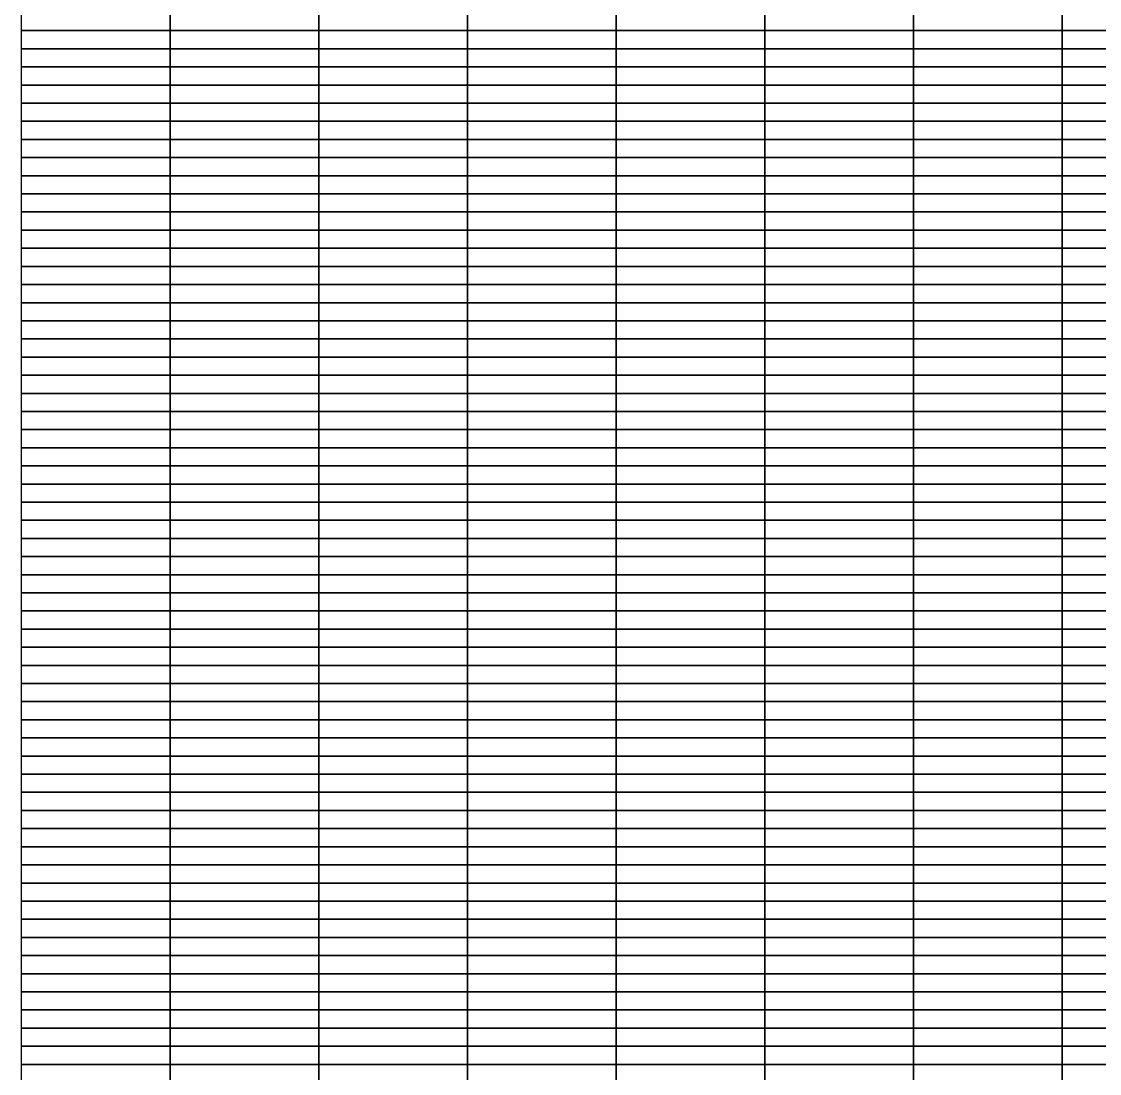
# Model space of a CAD drawing. Header units: metres. Extents: x 0 to 1189, y 5 to 4665.
# Drawn here: x 0 to 297.2, y 2912.5 to 3202.5 of the extents above; entities that cross this region are included whole.
import ezdxf

# ---------------------------------------------------------------- set-up
doc = ezdxf.new("R2010")
doc.units = ezdxf.units.M

msp = doc.modelspace()

# ---------------------------------------------------------------- linework, layer by layer
for points in [[(41, 3200, -117.86), (0, 3200, -117.86), (0, 3205, 181.76), (41, 3205, 181.76)], [(82, 3200, -117.86), (41, 3200, -117.86), (41, 3205, 181.76), (82, 3205, 181.76)], [(123, 3200, -117.86), (82, 3200, -117.86), (82, 3205, 181.76), (123, 3205, 181.76)], [(164, 3200, -117.86), (123, 3200, -117.86), (123, 3205, 181.76), (164, 3205, 181.76)], [(205, 3200, -130.57), (164, 3200, -117.86), (164, 3205, 181.76), (205, 3205, 177.83)], [(246, 3200, -143.28), (205, 3200, -130.57), (205, 3205, 177.83), (246, 3205, 173.9)], [(287, 3200, -143.28), (246, 3200, -143.28), (246, 3205, 173.9), (287, 3205, 173.9)], [(328, 3200, -197.67), (287, 3200, -143.28), (287, 3205, 173.9), (328, 3205, 147.83)], [(41, 3195, 53.02), (0, 3195, 53.02), (0, 3200, -117.86), (41, 3200, -117.86)], [(82, 3195, 53.02), (41, 3195, 53.02), (41, 3200, -117.86), (82, 3200, -117.86)], [(123, 3195, 53.02), (82, 3195, 53.02), (82, 3200, -117.86), (123, 3200, -117.86)], [(164, 3195, 53.02), (123, 3195, 53.02), (123, 3200, -117.86), (164, 3200, -117.86)], [(205, 3195, 50.41), (164, 3195, 53.02), (164, 3200, -117.86), (205, 3200, -130.57)], [(246, 3195, 47.81), (205, 3195, 50.41), (205, 3200, -130.57), (246, 3200, -143.28)], [(287, 3195, 47.81), (246, 3195, 47.81), (246, 3200, -143.28), (287, 3200, -143.28)], [(328, 3195, 34.83), (287, 3195, 47.81), (287, 3200, -143.28), (328, 3200, -197.67)], [(41, 3190, -428.8), (0, 3190, -428.8), (0, 3195, 53.02), (41, 3195, 53.02)], [(82, 3190, -428.8), (41, 3190, -428.8), (41, 3195, 53.02), (82, 3195, 53.02)], [(123, 3190, -428.8), (82, 3190, -428.8), (82, 3195, 53.02), (123, 3195, 53.02)], [(164, 3190, -428.8), (123, 3190, -428.8), (123, 3195, 53.02), (164, 3195, 53.02)], [(205, 3190, -432.47), (164, 3190, -428.8), (164, 3195, 53.02), (205, 3195, 50.41)], [(246, 3190, -436.15), (205, 3190, -432.47), (205, 3195, 50.41), (246, 3195, 47.81)], [(287, 3190, -436.15), (246, 3190, -436.15), (246, 3195, 47.81), (287, 3195, 47.81)], [(328, 3190, -504.51), (287, 3190, -436.15), (287, 3195, 47.81), (328, 3195, 34.83)], [(41, 3185, -29.73), (0, 3185, -29.73), (0, 3190, -428.8), (41, 3190, -428.8)], [(82, 3185, -29.73), (41, 3185, -29.73), (41, 3190, -428.8), (82, 3190, -428.8)], [(123, 3185, -29.73), (82, 3185, -29.73), (82, 3190, -428.8), (123, 3190, -428.8)], [(164, 3185, -29.73), (123, 3185, -29.73), (123, 3190, -428.8), (164, 3190, -428.8)], [(205, 3185, -29.37), (164, 3185, -29.73), (164, 3190, -428.8), (205, 3190, -432.47)], [(246, 3185, -29.02), (205, 3185, -29.37), (205, 3190, -432.47), (246, 3190, -436.15)], [(287, 3185, -29.02), (246, 3185, -29.02), (246, 3190, -436.15), (287, 3190, -436.15)], [(328, 3185, -10.13), (287, 3185, -29.02), (287, 3190, -436.15), (328, 3190, -504.51)], [(41, 3180, 140.77), (0, 3180, 140.77), (0, 3185, -29.73), (41, 3185, -29.73)], [(82, 3180, 140.77), (41, 3180, 140.77), (41, 3185, -29.73), (82, 3185, -29.73)], [(123, 3180, 140.77), (82, 3180, 140.77), (82, 3185, -29.73), (123, 3185, -29.73)], [(164, 3180, 140.77), (123, 3180, 140.77), (123, 3185, -29.73), (164, 3185, -29.73)], [(205, 3180, 150.77), (164, 3180, 140.77), (164, 3185, -29.73), (205, 3185, -29.37)], [(246, 3180, 160.76), (205, 3180, 150.77), (205, 3185, -29.37), (246, 3185, -29.02)], [(287, 3180, 160.76), (246, 3180, 160.76), (246, 3185, -29.02), (287, 3185, -29.02)], [(328, 3180, 144.92), (287, 3180, 160.76), (287, 3185, -29.02), (328, 3185, -10.13)], [(41, 3175, 175.22), (0, 3175, 175.22), (0, 3180, 140.77), (41, 3180, 140.77)], [(82, 3175, 175.22), (41, 3175, 175.22), (41, 3180, 140.77), (82, 3180, 140.77)], [(123, 3175, 175.22), (82, 3175, 175.22), (82, 3180, 140.77), (123, 3180, 140.77)], [(164, 3175, 175.22), (123, 3175, 175.22), (123, 3180, 140.77), (164, 3180, 140.77)], [(205, 3175, 177.59), (164, 3175, 175.22), (164, 3180, 140.77), (205, 3180, 150.77)], [(246, 3175, 179.96), (205, 3175, 177.59), (205, 3180, 150.77), (246, 3180, 160.76)], [(287, 3175, 179.96), (246, 3175, 179.96), (246, 3180, 160.76), (287, 3180, 160.76)], [(328, 3175, 177.49), (287, 3175, 179.96), (287, 3180, 160.76), (328, 3180, 144.92)], [(41, 3170, 154.47), (0, 3170, 154.47), (0, 3175, 175.22), (41, 3175, 175.22)], [(82, 3170, 154.47), (41, 3170, 154.47), (41, 3175, 175.22), (82, 3175, 175.22)], [(123, 3170, 154.47), (82, 3170, 154.47), (82, 3175, 175.22), (123, 3175, 175.22)], [(164, 3170, 154.47), (123, 3170, 154.47), (123, 3175, 175.22), (164, 3175, 175.22)], [(205, 3170, 151.89), (164, 3170, 154.47), (164, 3175, 175.22), (205, 3175, 177.59)], [(246, 3170, 149.31), (205, 3170, 151.89), (205, 3175, 177.59), (246, 3175, 179.96)], [(287, 3170, 149.31), (246, 3170, 149.31), (246, 3175, 179.96), (287, 3175, 179.96)], [(328, 3170, 151.57), (287, 3170, 149.31), (287, 3175, 179.96), (328, 3175, 177.49)], [(41, 3165, -20.88), (0, 3165, -20.88), (0, 3170, 154.47), (41, 3170, 154.47)], [(82, 3165, -20.88), (41, 3165, -20.88), (41, 3170, 154.47), (82, 3170, 154.47)], [(123, 3165, -20.88), (82, 3165, -20.88), (82, 3170, 154.47), (123, 3170, 154.47)], [(164, 3165, -20.88), (123, 3165, -20.88), (123, 3170, 154.47), (164, 3170, 154.47)], [(205, 3165, -34.71), (164, 3165, -20.88), (164, 3170, 154.47), (205, 3170, 151.89)], [(246, 3165, -48.53), (205, 3165, -34.71), (205, 3170, 151.89), (246, 3170, 149.31)], [(287, 3165, -48.53), (246, 3165, -48.53), (246, 3170, 149.31), (287, 3170, 149.31)], [(328, 3165, -98.53), (287, 3165, -48.53), (287, 3170, 149.31), (328, 3170, 151.57)], [(41, 3160, -20.88), (0, 3160, -20.88), (0, 3165, -20.88), (41, 3165, -20.88)], [(82, 3160, -20.88), (41, 3160, -20.88), (41, 3165, -20.88), (82, 3165, -20.88)], [(123, 3160, -20.88), (82, 3160, -20.88), (82, 3165, -20.88), (123, 3165, -20.88)], [(164, 3160, -20.88), (123, 3160, -20.88), (123, 3165, -20.88), (164, 3165, -20.88)], [(205, 3160, -34.71), (164, 3160, -20.88), (164, 3165, -20.88), (205, 3165, -34.71)], [(246, 3160, -48.53), (205, 3160, -34.71), (205, 3165, -34.71), (246, 3165, -48.53)], [(287, 3160, -48.53), (246, 3160, -48.53), (246, 3165, -48.53), (287, 3165, -48.53)], [(328, 3160, -98.53), (287, 3160, -48.53), (287, 3165, -48.53), (328, 3165, -98.53)], [(41, 3155, 118.95), (0, 3155, 118.95), (0, 3160, -20.88), (41, 3160, -20.88)], [(82, 3155, 118.95), (41, 3155, 118.95), (41, 3160, -20.88), (82, 3160, -20.88)], [(123, 3155, 118.95), (82, 3155, 118.95), (82, 3160, -20.88), (123, 3160, -20.88)], [(164, 3155, 118.95), (123, 3155, 118.95), (123, 3160, -20.88), (164, 3160, -20.88)], [(205, 3155, 103.51), (164, 3155, 118.95), (164, 3160, -20.88), (205, 3160, -34.71)], [(246, 3155, 88.07), (205, 3155, 103.51), (205, 3160, -34.71), (246, 3160, -48.53)], [(287, 3155, 88.07), (246, 3155, 88.07), (246, 3160, -48.53), (287, 3160, -48.53)], [(328, 3155, 88.9), (287, 3155, 88.07), (287, 3160, -48.53), (328, 3160, -98.53)], [(41, 3150, 183.45), (0, 3150, 183.45), (0, 3155, 118.95), (41, 3155, 118.95)], [(82, 3150, 183.45), (41, 3150, 183.45), (41, 3155, 118.95), (82, 3155, 118.95)], [(123, 3150, 183.45), (82, 3150, 183.45), (82, 3155, 118.95), (123, 3155, 118.95)], [(164, 3150, 183.45), (123, 3150, 183.45), (123, 3155, 118.95), (164, 3155, 118.95)], [(205, 3150, 98.75), (164, 3150, 183.45), (164, 3155, 118.95), (205, 3155, 103.51)], [(246, 3150, 14.05), (205, 3150, 98.75), (205, 3155, 103.51), (246, 3155, 88.07)], [(287, 3150, 14.05), (246, 3150, 14.05), (246, 3155, 88.07), (287, 3155, 88.07)], [(328, 3150, -125.65), (287, 3150, 14.05), (287, 3155, 88.07), (328, 3155, 88.9)], [(41, 3145, 19.39), (0, 3145, 19.39), (0, 3150, 183.45), (41, 3150, 183.45)], [(82, 3145, 19.39), (41, 3145, 19.39), (41, 3150, 183.45), (82, 3150, 183.45)], [(123, 3145, 19.39), (82, 3145, 19.39), (82, 3150, 183.45), (123, 3150, 183.45)], [(164, 3145, 19.39), (123, 3145, 19.39), (123, 3150, 183.45), (164, 3150, 183.45)], [(205, 3145, 17.27), (164, 3145, 19.39), (164, 3150, 183.45), (205, 3150, 98.75)], [(246, 3145, 15.14), (205, 3145, 17.27), (205, 3150, 98.75), (246, 3150, 14.05)], [(287, 3145, 15.14), (246, 3145, 15.14), (246, 3150, 14.05), (287, 3150, 14.05)], [(328, 3145, 5.32), (287, 3145, 15.14), (287, 3150, 14.05), (328, 3150, -125.65)], [(41, 3140, 180.3), (0, 3140, 180.3), (0, 3145, 19.39), (41, 3145, 19.39)], [(82, 3140, 180.3), (41, 3140, 180.3), (41, 3145, 19.39), (82, 3145, 19.39)], [(123, 3140, 180.3), (82, 3140, 180.3), (82, 3145, 19.39), (123, 3145, 19.39)], [(164, 3140, 180.3), (123, 3140, 180.3), (123, 3145, 19.39), (164, 3145, 19.39)], [(205, 3140, 181.39), (164, 3140, 180.3), (164, 3145, 19.39), (205, 3145, 17.27)], [(246, 3140, 182.48), (205, 3140, 181.39), (205, 3145, 17.27), (246, 3145, 15.14)], [(287, 3140, 182.48), (246, 3140, 182.48), (246, 3145, 15.14), (287, 3145, 15.14)], [(328, 3140, 181.84), (287, 3140, 182.48), (287, 3145, 15.14), (328, 3145, 5.32)], [(41, 3135, 183.12), (0, 3135, 183.12), (0, 3140, 180.3), (41, 3140, 180.3)], [(82, 3135, 183.12), (41, 3135, 183.12), (41, 3140, 180.3), (82, 3140, 180.3)], [(123, 3135, 183.12), (82, 3135, 183.12), (82, 3140, 180.3), (123, 3140, 180.3)], [(164, 3135, 183.12), (123, 3135, 183.12), (123, 3140, 180.3), (164, 3140, 180.3)], [(205, 3135, 183.36), (164, 3135, 183.12), (164, 3140, 180.3), (205, 3140, 181.39)], [(246, 3135, 183.6), (205, 3135, 183.36), (205, 3140, 181.39), (246, 3140, 182.48)], [(287, 3135, 183.6), (246, 3135, 183.6), (246, 3140, 182.48), (287, 3140, 182.48)], [(328, 3135, 181.61), (287, 3135, 183.6), (287, 3140, 182.48), (328, 3140, 181.84)], [(41, 3130, 168.87), (0, 3130, 168.87), (0, 3135, 183.12), (41, 3135, 183.12)], [(82, 3130, 168.87), (41, 3130, 168.87), (41, 3135, 183.12), (82, 3135, 183.12)], [(123, 3130, 168.87), (82, 3130, 168.87), (82, 3135, 183.12), (123, 3135, 183.12)], [(164, 3130, 168.87), (123, 3130, 168.87), (123, 3135, 183.12), (164, 3135, 183.12)], [(205, 3130, 166.44), (164, 3130, 168.87), (164, 3135, 183.12), (205, 3135, 183.36)], [(246, 3130, 164.01), (205, 3130, 166.44), (205, 3135, 183.36), (246, 3135, 183.6)], [(287, 3130, 164.01), (246, 3130, 164.01), (246, 3135, 183.6), (287, 3135, 183.6)], [(328, 3130, 146.85), (287, 3130, 164.01), (287, 3135, 183.6), (328, 3135, 181.61)], [(41, 3125, 109.66), (0, 3125, 109.66), (0, 3130, 168.87), (41, 3130, 168.87)], [(82, 3125, 109.66), (41, 3125, 109.66), (41, 3130, 168.87), (82, 3130, 168.87)], [(123, 3125, 109.66), (82, 3125, 109.66), (82, 3130, 168.87), (123, 3130, 168.87)], [(164, 3125, 109.66), (123, 3125, 109.66), (123, 3130, 168.87), (164, 3130, 168.87)], [(205, 3125, 86.06), (164, 3125, 109.66), (164, 3130, 168.87), (205, 3130, 166.44)], [(246, 3125, 62.46), (205, 3125, 86.06), (205, 3130, 166.44), (246, 3130, 164.01)], [(287, 3125, 62.46), (246, 3125, 62.46), (246, 3130, 164.01), (287, 3130, 164.01)], [(328, 3125, -10.31), (287, 3125, 62.46), (287, 3130, 164.01), (328, 3130, 146.85)], [(41, 3120, 61.48), (0, 3120, 61.48), (0, 3125, 109.66), (41, 3125, 109.66)], [(82, 3120, 61.48), (41, 3120, 61.48), (41, 3125, 109.66), (82, 3125, 109.66)], [(123, 3120, 61.48), (82, 3120, 61.48), (82, 3125, 109.66), (123, 3125, 109.66)], [(164, 3120, 61.48), (123, 3120, 61.48), (123, 3125, 109.66), (164, 3125, 109.66)], [(205, 3120, 56.04), (164, 3120, 61.48), (164, 3125, 109.66), (205, 3125, 86.06)], [(246, 3120, 50.61), (205, 3120, 56.04), (205, 3125, 86.06), (246, 3125, 62.46)], [(287, 3120, 50.61), (246, 3120, 50.61), (246, 3125, 62.46), (287, 3125, 62.46)], [(328, 3120, 21.79), (287, 3120, 50.61), (287, 3125, 62.46), (328, 3125, -10.31)], [(41, 3115, 61.48), (0, 3115, 61.48), (0, 3120, 61.48), (41, 3120, 61.48)], [(82, 3115, 61.48), (41, 3115, 61.48), (41, 3120, 61.48), (82, 3120, 61.48)], [(123, 3115, 61.48), (82, 3115, 61.48), (82, 3120, 61.48), (123, 3120, 61.48)], [(164, 3115, 61.48), (123, 3115, 61.48), (123, 3120, 61.48), (164, 3120, 61.48)], [(205, 3115, 56.04), (164, 3115, 61.48), (164, 3120, 61.48), (205, 3120, 56.04)], [(246, 3115, 50.61), (205, 3115, 56.04), (205, 3120, 56.04), (246, 3120, 50.61)], [(287, 3115, 50.61), (246, 3115, 50.61), (246, 3120, 50.61), (287, 3120, 50.61)], [(328, 3115, 21.79), (287, 3115, 50.61), (287, 3120, 50.61), (328, 3120, 21.79)], [(41, 3110, -20.02), (0, 3110, -20.02), (0, 3115, 61.48), (41, 3115, 61.48)], [(82, 3110, -20.02), (41, 3110, -20.02), (41, 3115, 61.48), (82, 3115, 61.48)], [(123, 3110, -20.02), (82, 3110, -20.02), (82, 3115, 61.48), (123, 3115, 61.48)], [(164, 3110, -20.02), (123, 3110, -20.02), (123, 3115, 61.48), (164, 3115, 61.48)], [(205, 3110, -42.31), (164, 3110, -20.02), (164, 3115, 61.48), (205, 3115, 56.04)], [(246, 3110, -64.59), (205, 3110, -42.31), (205, 3115, 56.04), (246, 3115, 50.61)], [(287, 3110, -64.59), (246, 3110, -64.59), (246, 3115, 50.61), (287, 3115, 50.61)], [(328, 3110, -115.3), (287, 3110, -64.59), (287, 3115, 50.61), (328, 3115, 21.79)], [(41, 3105, 185.16), (0, 3105, 185.16), (0, 3110, -20.02), (41, 3110, -20.02)], [(82, 3105, 185.16), (41, 3105, 185.16), (41, 3110, -20.02), (82, 3110, -20.02)], [(123, 3105, 185.16), (82, 3105, 185.16), (82, 3110, -20.02), (123, 3110, -20.02)], [(164, 3105, 185.16), (123, 3105, 185.16), (123, 3110, -20.02), (164, 3110, -20.02)], [(205, 3105, 177.54), (164, 3105, 185.16), (164, 3110, -20.02), (205, 3110, -42.31)], [(246, 3105, 169.93), (205, 3105, 177.54), (205, 3110, -42.31), (246, 3110, -64.59)], [(287, 3105, 169.93), (246, 3105, 169.93), (246, 3110, -64.59), (287, 3110, -64.59)], [(328, 3105, 172.72), (287, 3105, 169.93), (287, 3110, -64.59), (328, 3110, -115.3)], [(41, 3100, 123.35), (0, 3100, 123.35), (0, 3105, 185.16), (41, 3105, 185.16)], [(82, 3100, 123.35), (41, 3100, 123.35), (41, 3105, 185.16), (82, 3105, 185.16)], [(123, 3100, 123.35), (82, 3100, 123.35), (82, 3105, 185.16), (123, 3105, 185.16)], [(164, 3100, 123.35), (123, 3100, 123.35), (123, 3105, 185.16), (164, 3105, 185.16)], [(205, 3100, 125.83), (164, 3100, 123.35), (164, 3105, 185.16), (205, 3105, 177.54)], [(246, 3100, 128.31), (205, 3100, 125.83), (205, 3105, 177.54), (246, 3105, 169.93)], [(287, 3100, 128.31), (246, 3100, 128.31), (246, 3105, 169.93), (287, 3105, 169.93)], [(328, 3100, 103.71), (287, 3100, 128.31), (287, 3105, 169.93), (328, 3105, 172.72)], [(41, 3095, 148.46), (0, 3095, 148.46), (0, 3100, 123.35), (41, 3100, 123.35)], [(82, 3095, 148.46), (41, 3095, 148.46), (41, 3100, 123.35), (82, 3100, 123.35)], [(123, 3095, 148.46), (82, 3095, 148.46), (82, 3100, 123.35), (123, 3100, 123.35)], [(164, 3095, 148.46), (123, 3095, 148.46), (123, 3100, 123.35), (164, 3100, 123.35)], [(205, 3095, 147.22), (164, 3095, 148.46), (164, 3100, 123.35), (205, 3100, 125.83)], [(246, 3095, 145.99), (205, 3095, 147.22), (205, 3100, 125.83), (246, 3100, 128.31)], [(287, 3095, 145.99), (246, 3095, 145.99), (246, 3100, 128.31), (287, 3100, 128.31)], [(328, 3095, 145.41), (287, 3095, 145.99), (287, 3100, 128.31), (328, 3100, 103.71)], [(41, 3090, 174.36), (0, 3090, 174.36), (0, 3095, 148.46), (41, 3095, 148.46)], [(82, 3090, 174.36), (41, 3090, 174.36), (41, 3095, 148.46), (82, 3095, 148.46)], [(123, 3090, 174.36), (82, 3090, 174.36), (82, 3095, 148.46), (123, 3095, 148.46)], [(164, 3090, 174.36), (123, 3090, 174.36), (123, 3095, 148.46), (164, 3095, 148.46)], [(205, 3090, 129.62), (164, 3090, 174.36), (164, 3095, 148.46), (205, 3095, 147.22)], [(246, 3090, 84.89), (205, 3090, 129.62), (205, 3095, 147.22), (246, 3095, 145.99)], [(287, 3090, 84.89), (246, 3090, 84.89), (246, 3095, 145.99), (287, 3095, 145.99)], [(328, 3090, 7.11), (287, 3090, 84.89), (287, 3095, 145.99), (328, 3095, 145.41)], [(41, 3085, 174.36), (0, 3085, 174.36), (0, 3090, 174.36), (41, 3090, 174.36)], [(82, 3085, 174.36), (41, 3085, 174.36), (41, 3090, 174.36), (82, 3090, 174.36)], [(123, 3085, 174.36), (82, 3085, 174.36), (82, 3090, 174.36), (123, 3090, 174.36)], [(164, 3085, 174.36), (123, 3085, 174.36), (123, 3090, 174.36), (164, 3090, 174.36)], [(205, 3085, 129.62), (164, 3085, 174.36), (164, 3090, 174.36), (205, 3090, 129.62)], [(246, 3085, 84.89), (205, 3085, 129.62), (205, 3090, 129.62), (246, 3090, 84.89)], [(287, 3085, 84.89), (246, 3085, 84.89), (246, 3090, 84.89), (287, 3090, 84.89)], [(328, 3085, 7.11), (287, 3085, 84.89), (287, 3090, 84.89), (328, 3090, 7.11)], [(41, 3080, -11.13), (0, 3080, -11.13), (0, 3085, 174.36), (41, 3085, 174.36)], [(82, 3080, -11.13), (41, 3080, -11.13), (41, 3085, 174.36), (82, 3085, 174.36)], [(123, 3080, -11.13), (82, 3080, -11.13), (82, 3085, 174.36), (123, 3085, 174.36)], [(164, 3080, -11.13), (123, 3080, -11.13), (123, 3085, 174.36), (164, 3085, 174.36)], [(205, 3080, -38.38), (164, 3080, -11.13), (164, 3085, 174.36), (205, 3085, 129.62)], [(246, 3080, -65.63), (205, 3080, -38.38), (205, 3085, 129.62), (246, 3085, 84.89)], [(287, 3080, -65.63), (246, 3080, -65.63), (246, 3085, 84.89), (287, 3085, 84.89)], [(328, 3080, -62.91), (287, 3080, -65.63), (287, 3085, 84.89), (328, 3085, 7.11)], [(41, 3075, -21.61), (0, 3075, -21.61), (0, 3080, -11.13), (41, 3080, -11.13)], [(82, 3075, -21.61), (41, 3075, -21.61), (41, 3080, -11.13), (82, 3080, -11.13)], [(123, 3075, -21.61), (82, 3075, -21.61), (82, 3080, -11.13), (123, 3080, -11.13)], [(164, 3075, -21.61), (123, 3075, -21.61), (123, 3080, -11.13), (164, 3080, -11.13)], [(205, 3075, -32.48), (164, 3075, -21.61), (164, 3080, -11.13), (205, 3080, -38.38)], [(246, 3075, -43.35), (205, 3075, -32.48), (205, 3080, -38.38), (246, 3080, -65.63)], [(287, 3075, -43.35), (246, 3075, -43.35), (246, 3080, -65.63), (287, 3080, -65.63)], [(328, 3075, -62.43), (287, 3075, -43.35), (287, 3080, -65.63), (328, 3080, -62.91)], [(41, 3070, -21.61), (0, 3070, -21.61), (0, 3075, -21.61), (41, 3075, -21.61)], [(82, 3070, -21.61), (41, 3070, -21.61), (41, 3075, -21.61), (82, 3075, -21.61)], [(123, 3070, -21.61), (82, 3070, -21.61), (82, 3075, -21.61), (123, 3075, -21.61)], [(164, 3070, -21.61), (123, 3070, -21.61), (123, 3075, -21.61), (164, 3075, -21.61)], [(205, 3070, -32.48), (164, 3070, -21.61), (164, 3075, -21.61), (205, 3075, -32.48)], [(246, 3070, -43.35), (205, 3070, -32.48), (205, 3075, -32.48), (246, 3075, -43.35)], [(287, 3070, -43.35), (246, 3070, -43.35), (246, 3075, -43.35), (287, 3075, -43.35)], [(328, 3070, -62.43), (287, 3070, -43.35), (287, 3075, -43.35), (328, 3075, -62.43)], [(41, 3065, 185.68), (0, 3065, 185.68), (0, 3070, -21.61), (41, 3070, -21.61)], [(82, 3065, 185.68), (41, 3065, 185.68), (41, 3070, -21.61), (82, 3070, -21.61)], [(123, 3065, 185.68), (82, 3065, 185.68), (82, 3070, -21.61), (123, 3070, -21.61)], [(164, 3065, 185.68), (123, 3065, 185.68), (123, 3070, -21.61), (164, 3070, -21.61)], [(205, 3065, 186.14), (164, 3065, 185.68), (164, 3070, -21.61), (205, 3070, -32.48)], [(246, 3065, 186.6), (205, 3065, 186.14), (205, 3070, -32.48), (246, 3070, -43.35)], [(287, 3065, 186.6), (246, 3065, 186.6), (246, 3070, -43.35), (287, 3070, -43.35)], [(328, 3065, 186.63), (287, 3065, 186.6), (287, 3070, -43.35), (328, 3070, -62.43)], [(41, 3060, 184.01), (0, 3060, 184.01), (0, 3065, 185.68), (41, 3065, 185.68)], [(82, 3060, 184.01), (41, 3060, 184.01), (41, 3065, 185.68), (82, 3065, 185.68)], [(123, 3060, 184.01), (82, 3060, 184.01), (82, 3065, 185.68), (123, 3065, 185.68)], [(164, 3060, 184.01), (123, 3060, 184.01), (123, 3065, 185.68), (164, 3065, 185.68)], [(205, 3060, 184.53), (164, 3060, 184.01), (164, 3065, 185.68), (205, 3065, 186.14)], [(246, 3060, 185.04), (205, 3060, 184.53), (205, 3065, 186.14), (246, 3065, 186.6)], [(287, 3060, 185.04), (246, 3060, 185.04), (246, 3065, 186.6), (287, 3065, 186.6)], [(328, 3060, 185.71), (287, 3060, 185.04), (287, 3065, 186.6), (328, 3065, 186.63)], [(41, 3055, 167.58), (0, 3055, 167.58), (0, 3060, 184.01), (41, 3060, 184.01)], [(82, 3055, 167.58), (41, 3055, 167.58), (41, 3060, 184.01), (82, 3060, 184.01)], [(123, 3055, 167.58), (82, 3055, 167.58), (82, 3060, 184.01), (123, 3060, 184.01)], [(164, 3055, 167.58), (123, 3055, 167.58), (123, 3060, 184.01), (164, 3060, 184.01)], [(205, 3055, 165.55), (164, 3055, 167.58), (164, 3060, 184.01), (205, 3060, 184.53)], [(246, 3055, 163.52), (205, 3055, 165.55), (205, 3060, 184.53), (246, 3060, 185.04)], [(287, 3055, 163.52), (246, 3055, 163.52), (246, 3060, 185.04), (287, 3060, 185.04)], [(328, 3055, 149.37), (287, 3055, 163.52), (287, 3060, 185.04), (328, 3060, 185.71)], [(41, 3050, -111.09), (0, 3050, -111.09), (0, 3055, 167.58), (41, 3055, 167.58)], [(82, 3050, -111.09), (41, 3050, -111.09), (41, 3055, 167.58), (82, 3055, 167.58)], [(123, 3050, -111.09), (82, 3050, -111.09), (82, 3055, 167.58), (123, 3055, 167.58)], [(164, 3050, -111.09), (123, 3050, -111.09), (123, 3055, 167.58), (164, 3055, 167.58)], [(205, 3050, -123.37), (164, 3050, -111.09), (164, 3055, 167.58), (205, 3055, 165.55)], [(246, 3050, -135.66), (205, 3050, -123.37), (205, 3055, 165.55), (246, 3055, 163.52)], [(287, 3050, -135.66), (246, 3050, -135.66), (246, 3055, 163.52), (287, 3055, 163.52)], [(328, 3050, -189.06), (287, 3050, -135.66), (287, 3055, 163.52), (328, 3055, 149.37)], [(41, 3045, -111.09), (0, 3045, -111.09), (0, 3050, -111.09), (41, 3050, -111.09)], [(82, 3045, -111.09), (41, 3045, -111.09), (41, 3050, -111.09), (82, 3050, -111.09)], [(123, 3045, -111.09), (82, 3045, -111.09), (82, 3050, -111.09), (123, 3050, -111.09)], [(164, 3045, -111.09), (123, 3045, -111.09), (123, 3050, -111.09), (164, 3050, -111.09)], [(205, 3045, -123.37), (164, 3045, -111.09), (164, 3050, -111.09), (205, 3050, -123.37)], [(246, 3045, -135.66), (205, 3045, -123.37), (205, 3050, -123.37), (246, 3050, -135.66)], [(287, 3045, -135.66), (246, 3045, -135.66), (246, 3050, -135.66), (287, 3050, -135.66)], [(328, 3045, -189.06), (287, 3045, -135.66), (287, 3050, -135.66), (328, 3050, -189.06)], [(41, 3040, 69.33), (0, 3040, 69.33), (0, 3045, -111.09), (41, 3045, -111.09)], [(82, 3040, 69.33), (41, 3040, 69.33), (41, 3045, -111.09), (82, 3045, -111.09)], [(123, 3040, 69.33), (82, 3040, 69.33), (82, 3045, -111.09), (123, 3045, -111.09)], [(164, 3040, 69.33), (123, 3040, 69.33), (123, 3045, -111.09), (164, 3045, -111.09)], [(205, 3040, 59.2), (164, 3040, 69.33), (164, 3045, -111.09), (205, 3045, -123.37)], [(246, 3040, 49.06), (205, 3040, 59.2), (205, 3045, -123.37), (246, 3045, -135.66)], [(287, 3040, 49.06), (246, 3040, 49.06), (246, 3045, -135.66), (287, 3045, -135.66)], [(328, 3040, 20.21), (287, 3040, 49.06), (287, 3045, -135.66), (328, 3045, -189.06)], [(41, 3035, -318.95), (0, 3035, -318.95), (0, 3040, 69.33), (41, 3040, 69.33)], [(82, 3035, -318.95), (41, 3035, -318.95), (41, 3040, 69.33), (82, 3040, 69.33)], [(123, 3035, -318.95), (82, 3035, -318.95), (82, 3040, 69.33), (123, 3040, 69.33)], [(164, 3035, -318.95), (123, 3035, -318.95), (123, 3040, 69.33), (164, 3040, 69.33)], [(205, 3035, -353.94), (164, 3035, -318.95), (164, 3040, 69.33), (205, 3040, 59.2)], [(246, 3035, -388.93), (205, 3035, -353.94), (205, 3040, 59.2), (246, 3040, 49.06)], [(287, 3035, -388.93), (246, 3035, -388.93), (246, 3040, 49.06), (287, 3040, 49.06)], [(328, 3035, -464.28), (287, 3035, -388.93), (287, 3040, 49.06), (328, 3040, 20.21)], [(41, 3030, 1.58), (0, 3030, 1.58), (0, 3035, -318.95), (41, 3035, -318.95)], [(82, 3030, 1.58), (41, 3030, 1.58), (41, 3035, -318.95), (82, 3035, -318.95)], [(123, 3030, 1.58), (82, 3030, 1.58), (82, 3035, -318.95), (123, 3035, -318.95)], [(164, 3030, 1.58), (123, 3030, 1.58), (123, 3035, -318.95), (164, 3035, -318.95)], [(205, 3030, -47.1), (164, 3030, 1.58), (164, 3035, -318.95), (205, 3035, -353.94)], [(246, 3030, -95.77), (205, 3030, -47.1), (205, 3035, -353.94), (246, 3035, -388.93)], [(287, 3030, -95.77), (246, 3030, -95.77), (246, 3035, -388.93), (287, 3035, -388.93)], [(328, 3030, -160.03), (287, 3030, -95.77), (287, 3035, -388.93), (328, 3035, -464.28)], [(41, 3025, 18.91), (0, 3025, 18.91), (0, 3030, 1.58), (41, 3030, 1.58)], [(82, 3025, 18.91), (41, 3025, 18.91), (41, 3030, 1.58), (82, 3030, 1.58)], [(123, 3025, 18.91), (82, 3025, 18.91), (82, 3030, 1.58), (123, 3030, 1.58)], [(164, 3025, 18.91), (123, 3025, 18.91), (123, 3030, 1.58), (164, 3030, 1.58)], [(205, 3025, 2.5), (164, 3025, 18.91), (164, 3030, 1.58), (205, 3030, -47.1)], [(246, 3025, -13.91), (205, 3025, 2.5), (205, 3030, -47.1), (246, 3030, -95.77)], [(287, 3025, -13.91), (246, 3025, -13.91), (246, 3030, -95.77), (287, 3030, -95.77)], [(328, 3025, -17.8), (287, 3025, -13.91), (287, 3030, -95.77), (328, 3030, -160.03)], [(41, 3020, 18.91), (0, 3020, 18.91), (0, 3025, 18.91), (41, 3025, 18.91)], [(82, 3020, 18.91), (41, 3020, 18.91), (41, 3025, 18.91), (82, 3025, 18.91)], [(123, 3020, 18.91), (82, 3020, 18.91), (82, 3025, 18.91), (123, 3025, 18.91)], [(164, 3020, 18.91), (123, 3020, 18.91), (123, 3025, 18.91), (164, 3025, 18.91)], [(205, 3020, 2.5), (164, 3020, 18.91), (164, 3025, 18.91), (205, 3025, 2.5)], [(246, 3020, -13.91), (205, 3020, 2.5), (205, 3025, 2.5), (246, 3025, -13.91)], [(287, 3020, -13.91), (246, 3020, -13.91), (246, 3025, -13.91), (287, 3025, -13.91)], [(328, 3020, -17.8), (287, 3020, -13.91), (287, 3025, -13.91), (328, 3025, -17.8)], [(41, 3015, 106.99), (0, 3015, 106.99), (0, 3020, 18.91), (41, 3020, 18.91)], [(82, 3015, 106.99), (41, 3015, 106.99), (41, 3020, 18.91), (82, 3020, 18.91)], [(123, 3015, 106.99), (82, 3015, 106.99), (82, 3020, 18.91), (123, 3020, 18.91)], [(164, 3015, 106.99), (123, 3015, 106.99), (123, 3020, 18.91), (164, 3020, 18.91)], [(205, 3015, 99.95), (164, 3015, 106.99), (164, 3020, 18.91), (205, 3020, 2.5)], [(246, 3015, 92.9), (205, 3015, 99.95), (205, 3020, 2.5), (246, 3020, -13.91)], [(287, 3015, 92.9), (246, 3015, 92.9), (246, 3020, -13.91), (287, 3020, -13.91)], [(328, 3015, 84.32), (287, 3015, 92.9), (287, 3020, -13.91), (328, 3020, -17.8)], [(41, 3010, 150.39), (0, 3010, 150.39), (0, 3015, 106.99), (41, 3015, 106.99)], [(82, 3010, 150.39), (41, 3010, 150.39), (41, 3015, 106.99), (82, 3015, 106.99)], [(123, 3010, 150.39), (82, 3010, 150.39), (82, 3015, 106.99), (123, 3015, 106.99)], [(164, 3010, 150.39), (123, 3010, 150.39), (123, 3015, 106.99), (164, 3015, 106.99)], [(205, 3010, 151.06), (164, 3010, 150.39), (164, 3015, 106.99), (205, 3015, 99.95)], [(246, 3010, 151.72), (205, 3010, 151.06), (205, 3015, 99.95), (246, 3015, 92.9)], [(287, 3010, 151.72), (246, 3010, 151.72), (246, 3015, 92.9), (287, 3015, 92.9)], [(328, 3010, 134.93), (287, 3010, 151.72), (287, 3015, 92.9), (328, 3015, 84.32)], [(41, 3005, 150.39), (0, 3005, 150.39), (0, 3010, 150.39), (41, 3010, 150.39)], [(82, 3005, 150.39), (41, 3005, 150.39), (41, 3010, 150.39), (82, 3010, 150.39)], [(123, 3005, 150.39), (82, 3005, 150.39), (82, 3010, 150.39), (123, 3010, 150.39)], [(164, 3005, 150.39), (123, 3005, 150.39), (123, 3010, 150.39), (164, 3010, 150.39)], [(205, 3005, 151.06), (164, 3005, 150.39), (164, 3010, 150.39), (205, 3010, 151.06)], [(246, 3005, 151.72), (205, 3005, 151.06), (205, 3010, 151.06), (246, 3010, 151.72)], [(287, 3005, 151.72), (246, 3005, 151.72), (246, 3010, 151.72), (287, 3010, 151.72)], [(328, 3005, 134.93), (287, 3005, 151.72), (287, 3010, 151.72), (328, 3010, 134.93)], [(41, 3000, -205.65), (0, 3000, -205.65), (0, 3005, 150.39), (41, 3005, 150.39)], [(82, 3000, -205.65), (41, 3000, -205.65), (41, 3005, 150.39), (82, 3005, 150.39)], [(123, 3000, -205.65), (82, 3000, -205.65), (82, 3005, 150.39), (123, 3005, 150.39)], [(164, 3000, -205.65), (123, 3000, -205.65), (123, 3005, 150.39), (164, 3005, 150.39)], [(205, 3000, -217.27), (164, 3000, -205.65), (164, 3005, 150.39), (205, 3005, 151.06)], [(246, 3000, -228.89), (205, 3000, -217.27), (205, 3005, 151.06), (246, 3005, 151.72)], [(287, 3000, -228.89), (246, 3000, -228.89), (246, 3005, 151.72), (287, 3005, 151.72)], [(328, 3000, -289.75), (287, 3000, -228.89), (287, 3005, 151.72), (328, 3005, 134.93)], [(41, 2995, 16.82), (0, 2995, 16.82), (0, 3000, -205.65), (41, 3000, -205.65)], [(82, 2995, 16.82), (41, 2995, 16.82), (41, 3000, -205.65), (82, 3000, -205.65)], [(123, 2995, 16.82), (82, 2995, 16.82), (82, 3000, -205.65), (123, 3000, -205.65)], [(164, 2995, 16.82), (123, 2995, 16.82), (123, 3000, -205.65), (164, 3000, -205.65)], [(205, 2995, 15.02), (164, 2995, 16.82), (164, 3000, -205.65), (205, 3000, -217.27)], [(246, 2995, 13.22), (205, 2995, 15.02), (205, 3000, -217.27), (246, 3000, -228.89)], [(287, 2995, 13.22), (246, 2995, 13.22), (246, 3000, -228.89), (287, 3000, -228.89)], [(328, 2995, -30.32), (287, 2995, 13.22), (287, 3000, -228.89), (328, 3000, -289.75)], [(41, 2990, 90.82), (0, 2990, 90.82), (0, 2995, 16.82), (41, 2995, 16.82)], [(82, 2990, 90.82), (41, 2990, 90.82), (41, 2995, 16.82), (82, 2995, 16.82)], [(123, 2990, 90.82), (82, 2990, 90.82), (82, 2995, 16.82), (123, 2995, 16.82)], [(164, 2990, 90.82), (123, 2990, 90.82), (123, 2995, 16.82), (164, 2995, 16.82)], [(205, 2990, 79.33), (164, 2990, 90.82), (164, 2995, 16.82), (205, 2995, 15.02)], [(246, 2990, 67.84), (205, 2990, 79.33), (205, 2995, 15.02), (246, 2995, 13.22)], [(287, 2990, 67.84), (246, 2990, 67.84), (246, 2995, 13.22), (287, 2995, 13.22)], [(328, 2990, 5.59), (287, 2990, 67.84), (287, 2995, 13.22), (328, 2995, -30.32)], [(41, 2985, 101.09), (0, 2985, 101.09), (0, 2990, 90.82), (41, 2990, 90.82)], [(82, 2985, 101.09), (41, 2985, 101.09), (41, 2990, 90.82), (82, 2990, 90.82)], [(123, 2985, 101.09), (82, 2985, 101.09), (82, 2990, 90.82), (123, 2990, 90.82)], [(164, 2985, 101.09), (123, 2985, 101.09), (123, 2990, 90.82), (164, 2990, 90.82)], [(205, 2985, 76.87), (164, 2985, 101.09), (164, 2990, 90.82), (205, 2990, 79.33)], [(246, 2985, 52.64), (205, 2985, 76.87), (205, 2990, 79.33), (246, 2990, 67.84)], [(287, 2985, 52.64), (246, 2985, 52.64), (246, 2990, 67.84), (287, 2990, 67.84)], [(328, 2985, 5.58), (287, 2985, 52.64), (287, 2990, 67.84), (328, 2990, 5.59)], [(41, 2980, 101.09), (0, 2980, 101.09), (0, 2985, 101.09), (41, 2985, 101.09)], [(82, 2980, 101.09), (41, 2980, 101.09), (41, 2985, 101.09), (82, 2985, 101.09)], [(123, 2980, 101.09), (82, 2980, 101.09), (82, 2985, 101.09), (123, 2985, 101.09)], [(164, 2980, 101.09), (123, 2980, 101.09), (123, 2985, 101.09), (164, 2985, 101.09)], [(205, 2980, 76.87), (164, 2980, 101.09), (164, 2985, 101.09), (205, 2985, 76.87)], [(246, 2980, 52.64), (205, 2980, 76.87), (205, 2985, 76.87), (246, 2985, 52.64)], [(287, 2980, 52.64), (246, 2980, 52.64), (246, 2985, 52.64), (287, 2985, 52.64)], [(328, 2980, 5.58), (287, 2980, 52.64), (287, 2985, 52.64), (328, 2985, 5.58)], [(41, 2975, 178.14), (0, 2975, 178.14), (0, 2980, 101.09), (41, 2980, 101.09)], [(82, 2975, 178.14), (41, 2975, 178.14), (41, 2980, 101.09), (82, 2980, 101.09)], [(123, 2975, 178.14), (82, 2975, 178.14), (82, 2980, 101.09), (123, 2980, 101.09)], [(164, 2975, 178.14), (123, 2975, 178.14), (123, 2980, 101.09), (164, 2980, 101.09)], [(205, 2975, 181.38), (164, 2975, 178.14), (164, 2980, 101.09), (205, 2980, 76.87)], [(246, 2975, 184.62), (205, 2975, 181.38), (205, 2980, 76.87), (246, 2980, 52.64)], [(287, 2975, 184.62), (246, 2975, 184.62), (246, 2980, 52.64), (287, 2980, 52.64)], [(328, 2975, 180.94), (287, 2975, 184.62), (287, 2980, 52.64), (328, 2980, 5.58)], [(41, 2970, 174.73), (0, 2970, 174.73), (0, 2975, 178.14), (41, 2975, 178.14)], [(82, 2970, 174.73), (41, 2970, 174.73), (41, 2975, 178.14), (82, 2975, 178.14)], [(123, 2970, 174.73), (82, 2970, 174.73), (82, 2975, 178.14), (123, 2975, 178.14)], [(164, 2970, 174.73), (123, 2970, 174.73), (123, 2975, 178.14), (164, 2975, 178.14)], [(205, 2970, 169.98), (164, 2970, 174.73), (164, 2975, 178.14), (205, 2975, 181.38)], [(246, 2970, 165.23), (205, 2970, 169.98), (205, 2975, 181.38), (246, 2975, 184.62)], [(287, 2970, 165.23), (246, 2970, 165.23), (246, 2975, 184.62), (287, 2975, 184.62)], [(328, 2970, 162.52), (287, 2970, 165.23), (287, 2975, 184.62), (328, 2975, 180.94)], [(41, 2965, 174.73), (0, 2965, 174.73), (0, 2970, 174.73), (41, 2970, 174.73)], [(82, 2965, 174.73), (41, 2965, 174.73), (41, 2970, 174.73), (82, 2970, 174.73)], [(123, 2965, 174.73), (82, 2965, 174.73), (82, 2970, 174.73), (123, 2970, 174.73)], [(164, 2965, 174.73), (123, 2965, 174.73), (123, 2970, 174.73), (164, 2970, 174.73)], [(205, 2965, 169.98), (164, 2965, 174.73), (164, 2970, 174.73), (205, 2970, 169.98)], [(246, 2965, 165.23), (205, 2965, 169.98), (205, 2970, 169.98), (246, 2970, 165.23)], [(287, 2965, 165.23), (246, 2965, 165.23), (246, 2970, 165.23), (287, 2970, 165.23)], [(328, 2965, 162.52), (287, 2965, 165.23), (287, 2970, 165.23), (328, 2970, 162.52)], [(41, 2960, 87.43), (0, 2960, 87.43), (0, 2965, 174.73), (41, 2965, 174.73)], [(82, 2960, 87.43), (41, 2960, 87.43), (41, 2965, 174.73), (82, 2965, 174.73)], [(123, 2960, 87.43), (82, 2960, 87.43), (82, 2965, 174.73), (123, 2965, 174.73)], [(164, 2960, 87.43), (123, 2960, 87.43), (123, 2965, 174.73), (164, 2965, 174.73)], [(205, 2960, 68.94), (164, 2960, 87.43), (164, 2965, 174.73), (205, 2965, 169.98)], [(246, 2960, 50.46), (205, 2960, 68.94), (205, 2965, 169.98), (246, 2965, 165.23)], [(287, 2960, 50.46), (246, 2960, 50.46), (246, 2965, 165.23), (287, 2965, 165.23)], [(328, 2960, -12.27), (287, 2960, 50.46), (287, 2965, 165.23), (328, 2965, 162.52)], [(41, 2955, 42.78), (0, 2955, 42.78), (0, 2960, 87.43), (41, 2960, 87.43)], [(82, 2955, 42.78), (41, 2955, 42.78), (41, 2960, 87.43), (82, 2960, 87.43)], [(123, 2955, 42.78), (82, 2955, 42.78), (82, 2960, 87.43), (123, 2960, 87.43)], [(164, 2955, 42.78), (123, 2955, 42.78), (123, 2960, 87.43), (164, 2960, 87.43)], [(205, 2955, 43.17), (164, 2955, 42.78), (164, 2960, 87.43), (205, 2960, 68.94)], [(246, 2955, 43.55), (205, 2955, 43.17), (205, 2960, 68.94), (246, 2960, 50.46)], [(287, 2955, 43.55), (246, 2955, 43.55), (246, 2960, 50.46), (287, 2960, 50.46)], [(328, 2955, 20.32), (287, 2955, 43.55), (287, 2960, 50.46), (328, 2960, -12.27)], [(41, 2950, -95.03), (0, 2950, -95.03), (0, 2955, 42.78), (41, 2955, 42.78)], [(82, 2950, -95.03), (41, 2950, -95.03), (41, 2955, 42.78), (82, 2955, 42.78)], [(123, 2950, -95.03), (82, 2950, -95.03), (82, 2955, 42.78), (123, 2955, 42.78)], [(164, 2950, -95.03), (123, 2950, -95.03), (123, 2955, 42.78), (164, 2955, 42.78)], [(205, 2950, -107.52), (164, 2950, -95.03), (164, 2955, 42.78), (205, 2955, 43.17)], [(246, 2950, -120.01), (205, 2950, -107.52), (205, 2955, 43.17), (246, 2955, 43.55)], [(287, 2950, -120.01), (246, 2950, -120.01), (246, 2955, 43.55), (287, 2955, 43.55)], [(328, 2950, -190.05), (287, 2950, -120.01), (287, 2955, 43.55), (328, 2955, 20.32)], [(41, 2945, -98.26), (0, 2945, -98.26), (0, 2950, -95.03), (41, 2950, -95.03)], [(82, 2945, -98.26), (41, 2945, -98.26), (41, 2950, -95.03), (82, 2950, -95.03)], [(123, 2945, -98.26), (82, 2945, -98.26), (82, 2950, -95.03), (123, 2950, -95.03)], [(164, 2945, -98.26), (123, 2945, -98.26), (123, 2950, -95.03), (164, 2950, -95.03)], [(205, 2945, -83.84), (164, 2945, -98.26), (164, 2950, -95.03), (205, 2950, -107.52)], [(246, 2945, -69.42), (205, 2945, -83.84), (205, 2950, -107.52), (246, 2950, -120.01)], [(287, 2945, -69.42), (246, 2945, -69.42), (246, 2950, -120.01), (287, 2950, -120.01)], [(328, 2945, -242.92), (287, 2945, -69.42), (287, 2950, -120.01), (328, 2950, -190.05)], [(41, 2940, -98.26), (0, 2940, -98.26), (0, 2945, -98.26), (41, 2945, -98.26)], [(82, 2940, -98.26), (41, 2940, -98.26), (41, 2945, -98.26), (82, 2945, -98.26)], [(123, 2940, -98.26), (82, 2940, -98.26), (82, 2945, -98.26), (123, 2945, -98.26)], [(164, 2940, -98.26), (123, 2940, -98.26), (123, 2945, -98.26), (164, 2945, -98.26)], [(205, 2940, -83.84), (164, 2940, -98.26), (164, 2945, -98.26), (205, 2945, -83.84)], [(246, 2940, -69.42), (205, 2940, -83.84), (205, 2945, -83.84), (246, 2945, -69.42)], [(287, 2940, -69.42), (246, 2940, -69.42), (246, 2945, -69.42), (287, 2945, -69.42)], [(328, 2940, -242.92), (287, 2940, -69.42), (287, 2945, -69.42), (328, 2945, -242.92)], [(41, 2935, -4.75), (0, 2935, -4.75), (0, 2940, -98.26), (41, 2940, -98.26)], [(82, 2935, -4.75), (41, 2935, -4.75), (41, 2940, -98.26), (82, 2940, -98.26)], [(123, 2935, -4.75), (82, 2935, -4.75), (82, 2940, -98.26), (123, 2940, -98.26)], [(164, 2935, -4.75), (123, 2935, -4.75), (123, 2940, -98.26), (164, 2940, -98.26)], [(205, 2935, -11.91), (164, 2935, -4.75), (164, 2940, -98.26), (205, 2940, -83.84)], [(246, 2935, -19.07), (205, 2935, -11.91), (205, 2940, -83.84), (246, 2940, -69.42)], [(287, 2935, -19.07), (246, 2935, -19.07), (246, 2940, -69.42), (287, 2940, -69.42)], [(328, 2935, -73.02), (287, 2935, -19.07), (287, 2940, -69.42), (328, 2940, -242.92)], [(41, 2930, 45.93), (0, 2930, 45.93), (0, 2935, -4.75), (41, 2935, -4.75)], [(82, 2930, 45.93), (41, 2930, 45.93), (41, 2935, -4.75), (82, 2935, -4.75)], [(123, 2930, 45.93), (82, 2930, 45.93), (82, 2935, -4.75), (123, 2935, -4.75)], [(164, 2930, 45.93), (123, 2930, 45.93), (123, 2935, -4.75), (164, 2935, -4.75)], [(205, 2930, 45.54), (164, 2930, 45.93), (164, 2935, -4.75), (205, 2935, -11.91)], [(246, 2930, 45.16), (205, 2930, 45.54), (205, 2935, -11.91), (246, 2935, -19.07)], [(287, 2930, 45.16), (246, 2930, 45.16), (246, 2935, -19.07), (287, 2935, -19.07)], [(328, 2930, 71.74), (287, 2930, 45.16), (287, 2935, -19.07), (328, 2935, -73.02)], [(41, 2925, 115.84), (0, 2925, 115.84), (0, 2930, 45.93), (41, 2930, 45.93)], [(82, 2925, 115.84), (41, 2925, 115.84), (41, 2930, 45.93), (82, 2930, 45.93)], [(123, 2925, 115.84), (82, 2925, 115.84), (82, 2930, 45.93), (123, 2930, 45.93)], [(164, 2925, 115.84), (123, 2925, 115.84), (123, 2930, 45.93), (164, 2930, 45.93)], [(205, 2925, 115.83), (164, 2925, 115.84), (164, 2930, 45.93), (205, 2930, 45.54)], [(246, 2925, 115.83), (205, 2925, 115.83), (205, 2930, 45.54), (246, 2930, 45.16)], [(287, 2925, 115.83), (246, 2925, 115.83), (246, 2930, 45.16), (287, 2930, 45.16)], [(328, 2925, 90.09), (287, 2925, 115.83), (287, 2930, 45.16), (328, 2930, 71.74)], [(41, 2920, 115.84), (0, 2920, 115.84), (0, 2925, 115.84), (41, 2925, 115.84)], [(82, 2920, 115.84), (41, 2920, 115.84), (41, 2925, 115.84), (82, 2925, 115.84)], [(123, 2920, 115.84), (82, 2920, 115.84), (82, 2925, 115.84), (123, 2925, 115.84)], [(164, 2920, 115.84), (123, 2920, 115.84), (123, 2925, 115.84), (164, 2925, 115.84)], [(205, 2920, 115.83), (164, 2920, 115.84), (164, 2925, 115.84), (205, 2925, 115.83)], [(246, 2920, 115.83), (205, 2920, 115.83), (205, 2925, 115.83), (246, 2925, 115.83)], [(287, 2920, 115.83), (246, 2920, 115.83), (246, 2925, 115.83), (287, 2925, 115.83)], [(328, 2920, 90.09), (287, 2920, 115.83), (287, 2925, 115.83), (328, 2925, 90.09)], [(41, 2915, 161.74), (0, 2915, 161.74), (0, 2920, 115.84), (41, 2920, 115.84)], [(82, 2915, 161.74), (41, 2915, 161.74), (41, 2920, 115.84), (82, 2920, 115.84)], [(123, 2915, 161.74), (82, 2915, 161.74), (82, 2920, 115.84), (123, 2920, 115.84)], [(164, 2915, 161.74), (123, 2915, 161.74), (123, 2920, 115.84), (164, 2920, 115.84)], [(205, 2915, 119.78), (164, 2915, 161.74), (164, 2920, 115.84), (205, 2920, 115.83)], [(246, 2915, 77.81), (205, 2915, 119.78), (205, 2920, 115.83), (246, 2920, 115.83)], [(287, 2915, 77.81), (246, 2915, 77.81), (246, 2920, 115.83), (287, 2920, 115.83)], [(328, 2915, -18.55), (287, 2915, 77.81), (287, 2920, 115.83), (328, 2920, 90.09)], [(41, 2910, -89.19), (0, 2910, -89.19), (0, 2915, 161.74), (41, 2915, 161.74)], [(82, 2910, -89.19), (41, 2910, -89.19), (41, 2915, 161.74), (82, 2915, 161.74)], [(123, 2910, -89.19), (82, 2910, -89.19), (82, 2915, 161.74), (123, 2915, 161.74)], [(164, 2910, -89.19), (123, 2910, -89.19), (123, 2915, 161.74), (164, 2915, 161.74)], [(205, 2910, -92.23), (164, 2910, -89.19), (164, 2915, 161.74), (205, 2915, 119.78)], [(246, 2910, -95.27), (205, 2910, -92.23), (205, 2915, 119.78), (246, 2915, 77.81)], [(287, 2910, -95.27), (246, 2910, -95.27), (246, 2915, 77.81), (287, 2915, 77.81)], [(328, 2910, -109.09), (287, 2910, -95.27), (287, 2915, 77.81), (328, 2915, -18.55)]]:
    msp.add_3dface(points)

doc.saveas('drawing.dxf')
